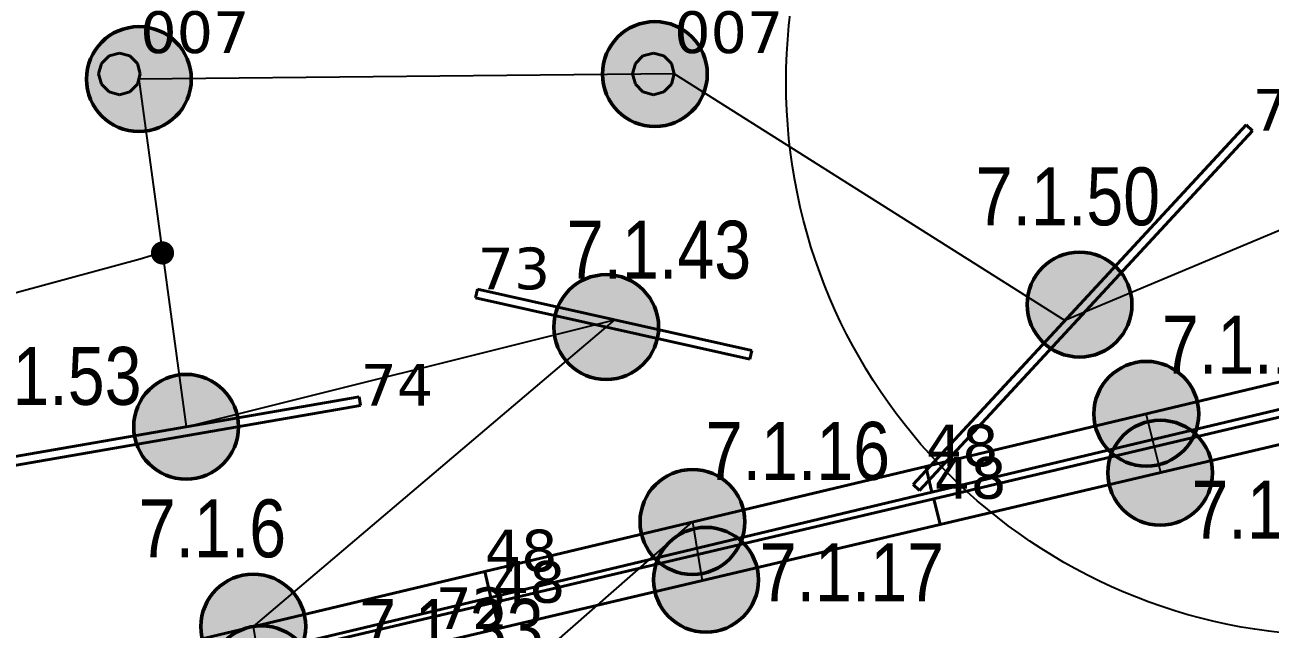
# Model space of a CAD drawing. Header units: millimetres. Extents: x -243740 to 150609, y -473655 to -165121.
# Drawn here: x -8332 to -2954, y -392394 to -389787 of the extents above; entities that cross this region are included whole.
import ezdxf
from ezdxf import colors
from ezdxf.entities.mleader import LeaderData, LeaderLine
from ezdxf.enums import TextEntityAlignment as Align
from ezdxf.math import Vec2, Vec3

# ---------------------------------------------------------------- set-up
doc = ezdxf.new("R2010")
doc.units = ezdxf.units.MM
doc.layers.add('_Гр.ЩД-1C.10.4.I6.1', color=6, linetype='Continuous')
for name, color, linetype, lineweight in [('_освещение_dali', 3, 'Continuous', 50), ('DLX_FL2_LUM 18', 5, 'Continuous', 40), ('DLX_FL2_LUM 24', 5, 'Continuous', 40), ('DLX_FL2_LUM 25', 5, 'Continuous', 40), ('DLX_FL2_LUM 26', 5, 'Continuous', 40), ('DLX_FL2_LUM 34', 5, 'Continuous', 40)]:
    doc.layers.add(name, color=color, linetype=linetype, lineweight=lineweight)
doc.styles.add('ISOCPEUR', font='isocpeur.ttf')
doc.styles.get("Standard").update_dxf_attribs({"font": 'ARIALN.TTF'})
doc.styles.add('TableTextStyle', font='')
doc.styles.get('TableTextStyle').set_extended_font_data('VERDANA.TTF')
doc.linetypes.add('Truba', pattern='A,3e-05,[4,MSH_7,S=1,R=0,X=0,Y=0],-3.022072', length=3.022102)

# ---------------------------------------------------------------- blocks, each defined once
blk = doc.blocks.new('A$Caabd1818')
at = {"layer": 'DLX_FL2_LUM 18'}
for points in [[(-6505.5, 6283.1, 0), (-8410.3, 5829.7, 0)], [(-8410.3, 5829.7, 0), (-6505.5, 6283.1, 0)], [(-6505.5, 6283.1, 0), (-8410.3, 5829.7, 0)], [(-8410.3, 5829.7, 0), (-6505.5, 6283.1, 0)], [(-8383.7, 5717.8, 0), (-6478.9, 6171.2, 0)], [(-6478.9, 6171.2, 0), (-8383.7, 5717.8, 0)], [(-6478.9, 6171.2, 0), (-8383.7, 5717.8, 0)], [(-8383.7, 5717.8, 0), (-6478.9, 6171.2, 0)], [(-8374.9, 5690.3, 0), (-6469, 6139.1, 0)], [(-6469, 6139.1, 0), (-8374.9, 5690.3, 0)], [(-6469, 6139.1, 0), (-8374.9, 5690.3, 0)], [(-8374.9, 5690.3, 0), (-6469, 6139.1, 0)], [(-6442.7, 6027.1, 0), (-8348.5, 5578.3, 0)], [(-8348.5, 5578.3, 0), (-6442.7, 6027.1, 0)], [(-6442.7, 6027.1, 0), (-8348.5, 5578.3, 0)], [(-8348.5, 5578.3, 0), (-6442.7, 6027.1, 0)], [(-8410.3, 5829.7, 0), (-10315.1, 5376.3, 0)], [(-10315.1, 5376.3, 0), (-8410.3, 5829.7, 0)], [(-8410.3, 5829.7, 0), (-10315.1, 5376.3, 0)], [(-10315.1, 5376.3, 0), (-8410.3, 5829.7, 0)], [(-8383.7, 5717.8, 0), (-8410.3, 5829.7, 0)], [(-8410.3, 5829.7, 0), (-8383.7, 5717.8, 0)], [(-8410.3, 5829.7, 0), (-8410.3, 5829.7, 0)], [(-8410.3, 5829.7, 0), (-8383.7, 5717.8, 0)], [(-8383.7, 5717.8, 0), (-8410.3, 5829.7, 0)], [(-8410.3, 5829.7, 0), (-8410.3, 5829.7, 0)], [(-8410.3, 5829.7, 0), (-8383.7, 5717.8, 0)], [(-8410.3, 5829.7, 0), (-8410.3, 5829.7, 0)], [(-8410.3, 5829.7, 0), (-8383.7, 5717.8, 0)], [(-8383.7, 5717.8, 0), (-8410.3, 5829.7, 0)], [(-8383.7, 5717.8, 0), (-8410.3, 5829.7, 0)], [(-8410.3, 5829.7, 0), (-8410.3, 5829.7, 0)], [(-10288.4, 5264.5, 0), (-8383.7, 5717.8, 0)], [(-8383.7, 5717.8, 0), (-10288.4, 5264.5, 0)], [(-8383.7, 5717.8, 0), (-10288.4, 5264.5, 0)], [(-10288.4, 5264.5, 0), (-8383.7, 5717.8, 0)], [(-8383.7, 5717.8, 0), (-8383.7, 5717.8, 0)], [(-8383.7, 5717.8, 0), (-8383.7, 5717.8, 0)], [(-8383.7, 5717.8, 0), (-8383.7, 5717.8, 0)], [(-8383.7, 5717.8, 0), (-8383.7, 5717.8, 0)], [(-10280.8, 5241.4, 0), (-8374.9, 5690.2, 0)], [(-8374.9, 5690.2, 0), (-10280.8, 5241.4, 0)], [(-8374.9, 5690.2, 0), (-10280.8, 5241.4, 0)], [(-10280.8, 5241.4, 0), (-8374.9, 5690.2, 0)], [(-8348.5, 5578.3, 0), (-8374.9, 5690.3, 0)], [(-8348.5, 5578.3, 0), (-8374.9, 5690.3, 0)], [(-8374.9, 5690.3, 0), (-8374.9, 5690.3, 0)], [(-8374.9, 5690.3, 0), (-8348.5, 5578.3, 0)], [(-8374.9, 5690.3, 0), (-8348.5, 5578.3, 0)], [(-8374.9, 5690.3, 0), (-8374.9, 5690.3, 0)], [(-8374.9, 5690.2, 0), (-8348.5, 5578.3, 0)], [(-8348.5, 5578.3, 0), (-8374.9, 5690.2, 0)], [(-8348.5, 5578.3, 0), (-8374.9, 5690.2, 0)], [(-8374.9, 5690.2, 0), (-8374.9, 5690.2, 0)], [(-8374.9, 5690.2, 0), (-8348.5, 5578.3, 0)], [(-8374.9, 5690.2, 0), (-8374.9, 5690.2, 0)], [(-8348.5, 5578.3, 0), (-10254.4, 5129.5, 0)], [(-10254.4, 5129.5, 0), (-8348.5, 5578.3, 0)], [(-8348.5, 5578.3, 0), (-10254.4, 5129.5, 0)], [(-10254.4, 5129.5, 0), (-8348.5, 5578.3, 0)], [(-8348.5, 5578.3, 0), (-8348.5, 5578.3, 0)], [(-8348.5, 5578.3, 0), (-8348.5, 5578.3, 0)], [(-8348.5, 5578.3, 0), (-8348.5, 5578.3, 0)], [(-8348.5, 5578.3, 0), (-8348.5, 5578.3, 0)], [(-10315.1, 5376.3, 0), (-12219.9, 4923, 0)], [(-12219.9, 4923, 0), (-10315.1, 5376.3, 0)], [(-10315.1, 5376.3, 0), (-12219.9, 4923, 0)], [(-12219.9, 4923, 0), (-10315.1, 5376.3, 0)], [(-10288.4, 5264.5, 0), (-10315.1, 5376.3, 0)], [(-10315.1, 5376.3, 0), (-10288.4, 5264.5, 0)], [(-10315.1, 5376.3, 0), (-10315.1, 5376.3, 0)], [(-10315.1, 5376.3, 0), (-10288.4, 5264.5, 0)], [(-10288.4, 5264.5, 0), (-10315.1, 5376.3, 0)], [(-10315.1, 5376.3, 0), (-10315.1, 5376.3, 0)], [(-10315.1, 5376.3, 0), (-10288.4, 5264.5, 0)], [(-10315.1, 5376.3, 0), (-10315.1, 5376.3, 0)], [(-10315.1, 5376.3, 0), (-10288.4, 5264.5, 0)], [(-10288.4, 5264.5, 0), (-10315.1, 5376.3, 0)], [(-10288.4, 5264.5, 0), (-10315.1, 5376.3, 0)], [(-10315.1, 5376.3, 0), (-10315.1, 5376.3, 0)], [(-12193.2, 4811.1, 0), (-10288.4, 5264.5, 0)], [(-10288.4, 5264.5, 0), (-12193.2, 4811.1, 0)], [(-10288.4, 5264.5, 0), (-12193.2, 4811.1, 0)], [(-12193.2, 4811.1, 0), (-10288.4, 5264.5, 0)], [(-12186.6, 4792.7, 0), (-10280.8, 5241.5, 0)], [(-10280.8, 5241.5, 0), (-12186.6, 4792.7, 0)], [(-10280.8, 5241.5, 0), (-12186.6, 4792.7, 0)], [(-12186.6, 4792.7, 0), (-10280.8, 5241.5, 0)], [(-10288.4, 5264.5, 0), (-10288.4, 5264.5, 0)], [(-10288.4, 5264.5, 0), (-10288.4, 5264.5, 0)], [(-10288.4, 5264.5, 0), (-10288.4, 5264.5, 0)], [(-10288.4, 5264.5, 0), (-10288.4, 5264.5, 0)], [(-10280.8, 5241.5, 0), (-10254.4, 5129.6, 0)], [(-10254.4, 5129.6, 0), (-10280.8, 5241.5, 0)], [(-10254.4, 5129.6, 0), (-10280.8, 5241.5, 0)], [(-10280.8, 5241.5, 0), (-10280.8, 5241.5, 0)], [(-10280.8, 5241.5, 0), (-10254.4, 5129.6, 0)], [(-10280.8, 5241.5, 0), (-10280.8, 5241.5, 0)], [(-10254.4, 5129.5, 0), (-10280.8, 5241.4, 0)], [(-10254.4, 5129.5, 0), (-10280.8, 5241.4, 0)], [(-10280.8, 5241.4, 0), (-10280.8, 5241.4, 0)], [(-10280.8, 5241.4, 0), (-10254.4, 5129.5, 0)], [(-10280.8, 5241.4, 0), (-10254.4, 5129.5, 0)], [(-10280.8, 5241.4, 0), (-10280.8, 5241.4, 0)], [(-10254.4, 5129.6, 0), (-12160.3, 4680.7, 0)], [(-12160.3, 4680.7, 0), (-10254.4, 5129.6, 0)], [(-10254.4, 5129.6, 0), (-12160.3, 4680.7, 0)], [(-12160.3, 4680.7, 0), (-10254.4, 5129.6, 0)], [(-10254.4, 5129.6, 0), (-10254.4, 5129.6, 0)], [(-10254.4, 5129.6, 0), (-10254.4, 5129.6, 0)], [(-10254.4, 5129.5, 0), (-10254.4, 5129.5, 0)], [(-10254.4, 5129.5, 0), (-10254.4, 5129.5, 0)]]:
    blk.add_polyline3d(points, dxfattribs=at)
at = {"layer": 'DLX_FL2_LUM 24'}
for points in [[(-8465.4, 5751.7, 0), (-7027, 7303.6, 0)], [(-7027, 7303.6, 0), (-8465.4, 5751.7, 0)], [(-7027, 7303.6, 0), (-8465.4, 5751.7, 0)], [(-8465.4, 5751.7, 0), (-7027, 7303.6, 0)], [(-6999.1, 7277.8, 0), (-8437.5, 5725.9, 0)], [(-8437.5, 5725.9, 0), (-6999.1, 7277.8, 0)], [(-8437.5, 5725.9, 0), (-6999.1, 7277.8, 0)], [(-6999.1, 7277.8, 0), (-8437.5, 5725.9, 0)], [(-7027, 7303.6, 0), (-7027, 7303.6, 0)], [(-7027, 7303.6, 0), (-6999.1, 7277.8, 0)], [(-6999.1, 7277.8, 0), (-7027, 7303.6, 0)], [(-7027, 7303.6, 0), (-7027, 7303.6, 0)], [(-6999.1, 7277.8, 0), (-7027, 7303.6, 0)], [(-7027, 7303.6, 0), (-6999.1, 7277.8, 0)], [(-6999.1, 7277.8, 0), (-6999.1, 7277.8, 0)], [(-6999.1, 7277.8, 0), (-6999.1, 7277.8, 0)], [(-8437.5, 5725.9, 0), (-8465.4, 5751.7, 0)], [(-8465.4, 5751.7, 0), (-8465.4, 5751.7, 0)], [(-8465.4, 5751.7, 0), (-8437.5, 5725.9, 0)], [(-8465.4, 5751.7, 0), (-8465.4, 5751.7, 0)], [(-8465.4, 5751.7, 0), (-8437.5, 5725.9, 0)], [(-8437.5, 5725.9, 0), (-8465.4, 5751.7, 0)], [(-8437.5, 5725.9, 0), (-8437.5, 5725.9, 0)], [(-8437.5, 5725.9, 0), (-8437.5, 5725.9, 0)]]:
    blk.add_polyline3d(points, dxfattribs=at)
at = {"layer": 'DLX_FL2_LUM 25'}
for points in [[(-12352, 5871.1, 0), (-10858.2, 6129.5, 0)], [(-10858.2, 6129.5, 0), (-12352, 5871.1, 0)], [(-10858.2, 6129.5, 0), (-12352, 5871.1, 0)], [(-12352, 5871.1, 0), (-10858.2, 6129.5, 0)], [(-10851.7, 6092, 0), (-12345.6, 5833.7, 0)], [(-12345.6, 5833.7, 0), (-10851.7, 6092, 0)], [(-12345.6, 5833.7, 0), (-10851.7, 6092, 0)], [(-10851.7, 6092, 0), (-12345.6, 5833.7, 0)], [(-10858.2, 6129.5, 0), (-10858.2, 6129.5, 0)], [(-10858.2, 6129.5, 0), (-10851.7, 6092, 0)], [(-10851.7, 6092, 0), (-10858.2, 6129.5, 0)], [(-10858.2, 6129.5, 0), (-10858.2, 6129.5, 0)], [(-10851.7, 6092, 0), (-10858.2, 6129.5, 0)], [(-10858.2, 6129.5, 0), (-10851.7, 6092, 0)], [(-10851.7, 6092, 0), (-10851.7, 6092, 0)], [(-10851.7, 6092, 0), (-10851.7, 6092, 0)]]:
    blk.add_polyline3d(points, dxfattribs=at)
at = {"layer": 'DLX_FL2_LUM 26'}
for points in [[(-10354.8, 6556.7, 0), (-10346.6, 6593.7, 0)], [(-10346.6, 6593.7, 0), (-10354.8, 6556.7, 0)], [(-10346.6, 6593.7, 0), (-10354.8, 6556.7, 0)], [(-10354.8, 6556.7, 0), (-10346.6, 6593.7, 0)], [(-10346.6, 6593.7, 0), (-10346.6, 6593.7, 0)], [(-10346.6, 6593.7, 0), (-9161.7, 6329.6, 0)], [(-9161.7, 6329.6, 0), (-10346.6, 6593.7, 0)], [(-10346.6, 6593.7, 0), (-10346.6, 6593.7, 0)], [(-9161.7, 6329.6, 0), (-10346.6, 6593.7, 0)], [(-10346.6, 6593.7, 0), (-9161.7, 6329.6, 0)], [(-9169.9, 6292.5, 0), (-10354.8, 6556.7, 0)], [(-10354.8, 6556.7, 0), (-10354.8, 6556.7, 0)], [(-10354.8, 6556.7, 0), (-9169.9, 6292.5, 0)], [(-10354.8, 6556.7, 0), (-10354.8, 6556.7, 0)], [(-10354.8, 6556.7, 0), (-9169.9, 6292.5, 0)], [(-9169.9, 6292.5, 0), (-10354.8, 6556.7, 0)], [(-9161.7, 6329.6, 0), (-9169.9, 6292.5, 0)], [(-9169.9, 6292.5, 0), (-9161.7, 6329.6, 0)], [(-9169.9, 6292.5, 0), (-9161.7, 6329.6, 0)], [(-9161.7, 6329.6, 0), (-9169.9, 6292.5, 0)], [(-9169.9, 6292.5, 0), (-9169.9, 6292.5, 0)], [(-9169.9, 6292.5, 0), (-9169.9, 6292.5, 0)], [(-9161.7, 6329.6, 0), (-9161.7, 6329.6, 0)], [(-9161.7, 6329.6, 0), (-9161.7, 6329.6, 0)]]:
    blk.add_polyline3d(points, dxfattribs=at)
at = {"layer": 'DLX_FL2_LUM 34'}
for points in [[(-11970.8, 7568.3, 0), (-11937.9, 7601.3, 0)], [(-11937.9, 7601.3, 0), (-11970.8, 7568.3, 0)], [(-11937.9, 7601.3, 0), (-11970.8, 7568.3, 0)], [(-11970.8, 7568.3, 0), (-11937.9, 7601.3, 0)], [(-11937.9, 7601.3, 0), (-11892.9, 7613.3, 0)], [(-11892.9, 7613.3, 0), (-11937.9, 7601.3, 0)], [(-11892.9, 7613.3, 0), (-11937.9, 7601.3, 0)], [(-11937.9, 7601.3, 0), (-11892.9, 7613.3, 0)], [(-11937.9, 7601.3, 0), (-11937.9, 7601.3, 0)], [(-11937.9, 7601.3, 0), (-11937.9, 7601.3, 0)], [(-11892.9, 7613.3, 0), (-11892.9, 7613.3, 0)], [(-11892.9, 7613.3, 0), (-11847.9, 7601.3, 0)], [(-11847.9, 7601.3, 0), (-11892.9, 7613.3, 0)], [(-11892.9, 7613.3, 0), (-11892.9, 7613.3, 0)], [(-11847.9, 7601.3, 0), (-11892.9, 7613.3, 0)], [(-11892.9, 7613.3, 0), (-11847.9, 7601.3, 0)], [(-11847.9, 7601.3, 0), (-11847.9, 7601.3, 0)], [(-11847.9, 7601.3, 0), (-11814.9, 7568.3, 0)], [(-11814.9, 7568.3, 0), (-11847.9, 7601.3, 0)], [(-11847.9, 7601.3, 0), (-11847.9, 7601.3, 0)], [(-11814.9, 7568.3, 0), (-11847.9, 7601.3, 0)], [(-11847.9, 7601.3, 0), (-11814.9, 7568.3, 0)], [(-9664.8, 7568.3, 0), (-9631.9, 7601.3, 0)], [(-9631.9, 7601.3, 0), (-9664.8, 7568.3, 0)], [(-9631.9, 7601.3, 0), (-9664.8, 7568.3, 0)], [(-9664.8, 7568.3, 0), (-9631.9, 7601.3, 0)], [(-9631.9, 7601.3, 0), (-9586.9, 7613.3, 0)], [(-9586.9, 7613.3, 0), (-9631.9, 7601.3, 0)], [(-9586.9, 7613.3, 0), (-9631.9, 7601.3, 0)], [(-9631.9, 7601.3, 0), (-9586.9, 7613.3, 0)], [(-9631.9, 7601.3, 0), (-9631.9, 7601.3, 0)], [(-9631.9, 7601.3, 0), (-9631.9, 7601.3, 0)], [(-9586.9, 7613.3, 0), (-9586.9, 7613.3, 0)], [(-9586.9, 7613.3, 0), (-9541.9, 7601.3, 0)], [(-9541.9, 7601.3, 0), (-9586.9, 7613.3, 0)], [(-9586.9, 7613.3, 0), (-9586.9, 7613.3, 0)], [(-9541.9, 7601.3, 0), (-9586.9, 7613.3, 0)], [(-9586.9, 7613.3, 0), (-9541.9, 7601.3, 0)], [(-9541.9, 7601.3, 0), (-9541.9, 7601.3, 0)], [(-9541.9, 7601.3, 0), (-9508.9, 7568.3, 0)], [(-9508.9, 7568.3, 0), (-9541.9, 7601.3, 0)], [(-9541.9, 7601.3, 0), (-9541.9, 7601.3, 0)], [(-9508.9, 7568.3, 0), (-9541.9, 7601.3, 0)], [(-9541.9, 7601.3, 0), (-9508.9, 7568.3, 0)], [(-11982.9, 7523.3, 0), (-11970.8, 7568.3, 0)], [(-11970.8, 7568.3, 0), (-11982.9, 7523.3, 0)], [(-11970.8, 7568.3, 0), (-11982.9, 7523.3, 0)], [(-11982.9, 7523.3, 0), (-11970.8, 7568.3, 0)], [(-11970.8, 7568.3, 0), (-11970.8, 7568.3, 0)], [(-11970.8, 7568.3, 0), (-11970.8, 7568.3, 0)], [(-11814.9, 7568.3, 0), (-11814.9, 7568.3, 0)], [(-11814.9, 7568.3, 0), (-11802.9, 7523.3, 0)], [(-11802.9, 7523.3, 0), (-11814.9, 7568.3, 0)], [(-11814.9, 7568.3, 0), (-11814.9, 7568.3, 0)], [(-11802.9, 7523.3, 0), (-11814.9, 7568.3, 0)], [(-11814.9, 7568.3, 0), (-11802.9, 7523.3, 0)], [(-9676.9, 7523.3, 0), (-9664.8, 7568.3, 0)], [(-9664.8, 7568.3, 0), (-9676.9, 7523.3, 0)], [(-9664.8, 7568.3, 0), (-9676.9, 7523.3, 0)], [(-9676.9, 7523.3, 0), (-9664.8, 7568.3, 0)], [(-9664.8, 7568.3, 0), (-9664.8, 7568.3, 0)], [(-9664.8, 7568.3, 0), (-9664.8, 7568.3, 0)], [(-9508.9, 7568.3, 0), (-9508.9, 7568.3, 0)], [(-9508.9, 7568.3, 0), (-9496.9, 7523.3, 0)], [(-9496.9, 7523.3, 0), (-9508.9, 7568.3, 0)], [(-9508.9, 7568.3, 0), (-9508.9, 7568.3, 0)], [(-9496.9, 7523.3, 0), (-9508.9, 7568.3, 0)], [(-9508.9, 7568.3, 0), (-9496.9, 7523.3, 0)], [(-11970.8, 7478.3, 0), (-11982.9, 7523.3, 0)], [(-11982.9, 7523.3, 0), (-11982.9, 7523.3, 0)], [(-11982.9, 7523.3, 0), (-11970.8, 7478.3, 0)], [(-11982.9, 7523.3, 0), (-11982.9, 7523.3, 0)], [(-11982.9, 7523.3, 0), (-11970.8, 7478.3, 0)], [(-11970.8, 7478.3, 0), (-11982.9, 7523.3, 0)], [(-11937.9, 7445.4, 0), (-11970.8, 7478.3, 0)], [(-11970.8, 7478.3, 0), (-11970.8, 7478.3, 0)], [(-11970.8, 7478.3, 0), (-11937.9, 7445.4, 0)], [(-11970.8, 7478.3, 0), (-11970.8, 7478.3, 0)], [(-11970.8, 7478.3, 0), (-11937.9, 7445.4, 0)], [(-11937.9, 7445.4, 0), (-11970.8, 7478.3, 0)], [(-11814.9, 7478.3, 0), (-11847.9, 7445.4, 0)], [(-11847.9, 7445.4, 0), (-11814.9, 7478.3, 0)], [(-11847.9, 7445.4, 0), (-11814.9, 7478.3, 0)], [(-11814.9, 7478.3, 0), (-11847.9, 7445.4, 0)], [(-11802.9, 7523.3, 0), (-11814.9, 7478.3, 0)], [(-11814.9, 7478.3, 0), (-11802.9, 7523.3, 0)], [(-11814.9, 7478.3, 0), (-11802.9, 7523.3, 0)], [(-11802.9, 7523.3, 0), (-11814.9, 7478.3, 0)], [(-11814.9, 7478.3, 0), (-11814.9, 7478.3, 0)], [(-11814.9, 7478.3, 0), (-11814.9, 7478.3, 0)], [(-11802.9, 7523.3, 0), (-11802.9, 7523.3, 0)], [(-11802.9, 7523.3, 0), (-11802.9, 7523.3, 0)], [(-9664.8, 7478.3, 0), (-9676.9, 7523.3, 0)], [(-9676.9, 7523.3, 0), (-9676.9, 7523.3, 0)], [(-9676.9, 7523.3, 0), (-9664.8, 7478.3, 0)], [(-9676.9, 7523.3, 0), (-9676.9, 7523.3, 0)], [(-9676.9, 7523.3, 0), (-9664.8, 7478.3, 0)], [(-9664.8, 7478.3, 0), (-9676.9, 7523.3, 0)], [(-9631.9, 7445.4, 0), (-9664.8, 7478.3, 0)], [(-9664.8, 7478.3, 0), (-9664.8, 7478.3, 0)], [(-9664.8, 7478.3, 0), (-9631.9, 7445.4, 0)], [(-9664.8, 7478.3, 0), (-9664.8, 7478.3, 0)], [(-9664.8, 7478.3, 0), (-9631.9, 7445.4, 0)], [(-9631.9, 7445.4, 0), (-9664.8, 7478.3, 0)], [(-9508.9, 7478.3, 0), (-9541.9, 7445.4, 0)], [(-9541.9, 7445.4, 0), (-9508.9, 7478.3, 0)], [(-9541.9, 7445.4, 0), (-9508.9, 7478.3, 0)], [(-9508.9, 7478.3, 0), (-9541.9, 7445.4, 0)], [(-9496.9, 7523.3, 0), (-9508.9, 7478.3, 0)], [(-9508.9, 7478.3, 0), (-9496.9, 7523.3, 0)], [(-9508.9, 7478.3, 0), (-9496.9, 7523.3, 0)], [(-9496.9, 7523.3, 0), (-9508.9, 7478.3, 0)], [(-9508.9, 7478.3, 0), (-9508.9, 7478.3, 0)], [(-9508.9, 7478.3, 0), (-9508.9, 7478.3, 0)], [(-9496.9, 7523.3, 0), (-9496.9, 7523.3, 0)], [(-9496.9, 7523.3, 0), (-9496.9, 7523.3, 0)], [(-11892.9, 7433.3, 0), (-11937.9, 7445.4, 0)], [(-11937.9, 7445.4, 0), (-11937.9, 7445.4, 0)], [(-11937.9, 7445.4, 0), (-11892.9, 7433.3, 0)], [(-11937.9, 7445.4, 0), (-11937.9, 7445.4, 0)], [(-11937.9, 7445.4, 0), (-11892.9, 7433.3, 0)], [(-11892.9, 7433.3, 0), (-11937.9, 7445.4, 0)], [(-11847.9, 7445.4, 0), (-11892.9, 7433.3, 0)], [(-11892.9, 7433.3, 0), (-11847.9, 7445.4, 0)], [(-11892.9, 7433.3, 0), (-11847.9, 7445.4, 0)], [(-11847.9, 7445.4, 0), (-11892.9, 7433.3, 0)], [(-11892.9, 7433.3, 0), (-11892.9, 7433.3, 0)], [(-11892.9, 7433.3, 0), (-11892.9, 7433.3, 0)], [(-11847.9, 7445.4, 0), (-11847.9, 7445.4, 0)], [(-11847.9, 7445.4, 0), (-11847.9, 7445.4, 0)], [(-9586.9, 7433.3, 0), (-9631.9, 7445.4, 0)], [(-9631.9, 7445.4, 0), (-9631.9, 7445.4, 0)], [(-9631.9, 7445.4, 0), (-9586.9, 7433.3, 0)], [(-9631.9, 7445.4, 0), (-9631.9, 7445.4, 0)], [(-9631.9, 7445.4, 0), (-9586.9, 7433.3, 0)], [(-9586.9, 7433.3, 0), (-9631.9, 7445.4, 0)], [(-9541.9, 7445.4, 0), (-9586.9, 7433.3, 0)], [(-9586.9, 7433.3, 0), (-9541.9, 7445.4, 0)], [(-9586.9, 7433.3, 0), (-9541.9, 7445.4, 0)], [(-9541.9, 7445.4, 0), (-9586.9, 7433.3, 0)], [(-9586.9, 7433.3, 0), (-9586.9, 7433.3, 0)], [(-9586.9, 7433.3, 0), (-9586.9, 7433.3, 0)], [(-9541.9, 7445.4, 0), (-9541.9, 7445.4, 0)], [(-9541.9, 7445.4, 0), (-9541.9, 7445.4, 0)]]:
    blk.add_polyline3d(points, dxfattribs=at)
blk = doc.blocks.new('A$Cab2378fa')
at = {"lineweight": 25, "true_color": 0xfff5f5}
h = blk.add_hatch(color=7, dxfattribs=at)
h.dxf.hatch_style = 1
h.paths.add_polyline_path([(0, 0), (-141.6, -170.3, 0.174923), (3, -222.4, 0.197808), (162.3, -156.8)])
h.paths.add_polyline_path([(-163.2, 157.6), (0, 0), (147.8, 177.8, 0.175398), (3, 230.2, 0.209014)])
at = {"lineweight": 25}
h = blk.add_hatch(color=0, dxfattribs=at)
h.paths.add_polyline_path([(162.3, -156.8, 0.442338), (147.8, 177.8), (0, 0)])
h.paths.add_polyline_path([(-141.6, -170.3), (0, 0), (-163.2, 157.6, 0.430096)])
blk.add_circle((3, 3.9), 226.3)
blk = doc.blocks.new('_Dot')
at = {"color": 0, "linetype": 'ByBlock', "lineweight": -2}
blk.add_line((-0.5, 0), (-1, 0), dxfattribs=at)
at = {"color": 0, "linetype": 'ByBlock', "const_width": 0.5}
blk.add_lwpolyline([(-0.25, 0, 1), (0.25, 0, 1)], format="xyb", close=True, dxfattribs=at)

msp = doc.modelspace()

# ---------------------------------------------------------------- linework, layer by layer
at = {"layer": '_Гр.ЩД-1C.10.4.I6.1', "ltscale": 100}
for points in [[(-1464.5, -390067.1), (-3840, -391062.6), (-3840, -391062.6), (-5527.2, -389998.5), (-7839.2, -390021), (-7635.5, -391521.5), (-5784.4, -391060.1), (-7345.2, -392383.4), (-7305.6, -392632.6), (-7224.6, -392964), (-7381.5, -393210.6), (-8293.9, -394220.2), (-9538.6, -394756.7), (-7447.7, -396330.4), (-6323.8, -396374.3), (-5448.8, -396631.6), (-2485.3, -396281.6)], [(-2082.6, -394854.1), (-3559.5, -394399.4), (-3439.1, -394144.4), (-4047.8, -394723.9), (-6490.7, -392845.3), (-5448.7, -391932), (-5407.1, -392185.6), (-3425.9, -391719.1), (-3488.2, -391465.4), (-1583.4, -391012)]]:
    msp.add_lwpolyline(points, dxfattribs=at)
at = {"layer": 'Defpoints', "color": 3, "ltscale": 100}
msp.add_circle((-2655.3, -390034.1), 2388.6, dxfattribs=at)

# ---------------------------------------------------------------- block references
at = {"layer": '_освещение_dali', "color": 5, "ltscale": 100}
for p in [(-7842.2, -390024.9), (-5613.5, -390003.2), (-3779.5, -390998), (-5823.8, -391094.9), (-3491.2, -391469.3), (-7638.4, -391525.4), (-3431.3, -391723.5), (-5451.6, -391935.9), (-5392.9, -392185.5), (-7348.1, -392387.3), (-7312.7, -392610.8)]:
    msp.add_blockref('A$Cab2378fa', p, dxfattribs=at)
at = {"layer": 'Defpoints', "linetype": 'Truba', "ltscale": 100}
msp.add_blockref('A$Caabd1818', (3969.7, -397521.8), dxfattribs=at)

# ---------------------------------------------------------------- texts
at = {"layer": '_Гр.ЩД-1C.10.4.I6.1', "ltscale": 100}
for s, p in [('7.1.50', (-3826.9, -390727.1)), ('7.1.43', (-5593.1, -390957.2)), ('7.1.19', (-3022.6, -391366.9)), ('7.1.53', (-8226, -391501.8)), ('7.1.16', (-4993.2, -391825.3)), ('7.1.18', (-2894.9, -392078.9)), ('7.1.6', (-7521.9, -392159.7)), ('7.1.17', (-4760.2, -392348.8)), ('7.1.33', (-6489.4, -392589))]:
    msp.add_text(s, height=250, dxfattribs=at).set_placement(p, align=Align.BOTTOM_CENTER)
at = {"layer": '_освещение_dali', "color": 21, "true_color": 0xff9e7e, "style": 'TableTextStyle'}
for s, p in [('007', (-7833.2, -389908.4)), ('007', (-5527.2, -389908.4)), ('75', (-3029.5, -390243.9)), ('73', (-6376.9, -390928)), ('74', (-6882.1, -391429.7)), ('48', (-4440.6, -391692)), ('48', (-4405.2, -391831.5)), ('48', (-6345.4, -392145.4)), ('48', (-6311.1, -392280.3)), ('72', (-6557.9, -392394.2))]:
    msp.add_text(s, height=180, dxfattribs=at).set_placement(p)

# ---------------------------------------------------------------- leaders
at = {"layer": '_Гр.ЩД-1C.10.4.I6.1', "ltscale": 100}
ml = msp.add_multileader_mtext('Standard', dxfattribs=at)
ml.set_content('Гр.ЩД-1C.10.4.I6.1', color=256, style='ISOCPEUR')
ml.set_leader_properties()
ml.set_arrow_properties(name='DOT')
ml.build(insert=Vec2(0, 0))
ml.multileader.update_dxf_attribs({"has_dogleg": 0, "text_left_attachment_type": 6, "text_right_attachment_type": 6, "arrow_head_size": 100})
ctx = ml.context
ctx.base_point, ctx.char_height, ctx.arrow_head_size, ctx.landing_gap_size, ctx.plane_origin = Vec3(-11912.4, -391111.1), 250, 100, 200, Vec3(72680.9, -263340.6)
ctx.left_attachment, ctx.right_attachment = 6, 6
notes = []
notes.append((ctx, [(1, (1, 1, 0), (-8979.4, -391111.1), (-1, 0), 8, [(1, [(-7737.3, -390771.2)], 0, [])])]))
ctx.mtext.insert, ctx.mtext.width, ctx.mtext.flow_direction = Vec3(-11712.4, -390786.1), 2425, 5
for ctx, leaders in notes:
    for number, flags, end, landing, length, lines in leaders:
        leader = LeaderData()
        leader.index, (leader.has_last_leader_line, leader.has_dogleg_vector, leader.attachment_direction) = number, flags
        leader.last_leader_point, leader.dogleg_vector, leader.dogleg_length = Vec3(end), Vec3(landing), length
        for number, points, colour, breaks in lines:
            line = LeaderLine()
            line.index, line.vertices, line.color, line.breaks = number, Vec3.list(points), colors.encode_raw_color(colour), breaks
            leader.lines.append(line)
        ctx.leaders.append(leader)

doc.saveas('drawing.dxf')
